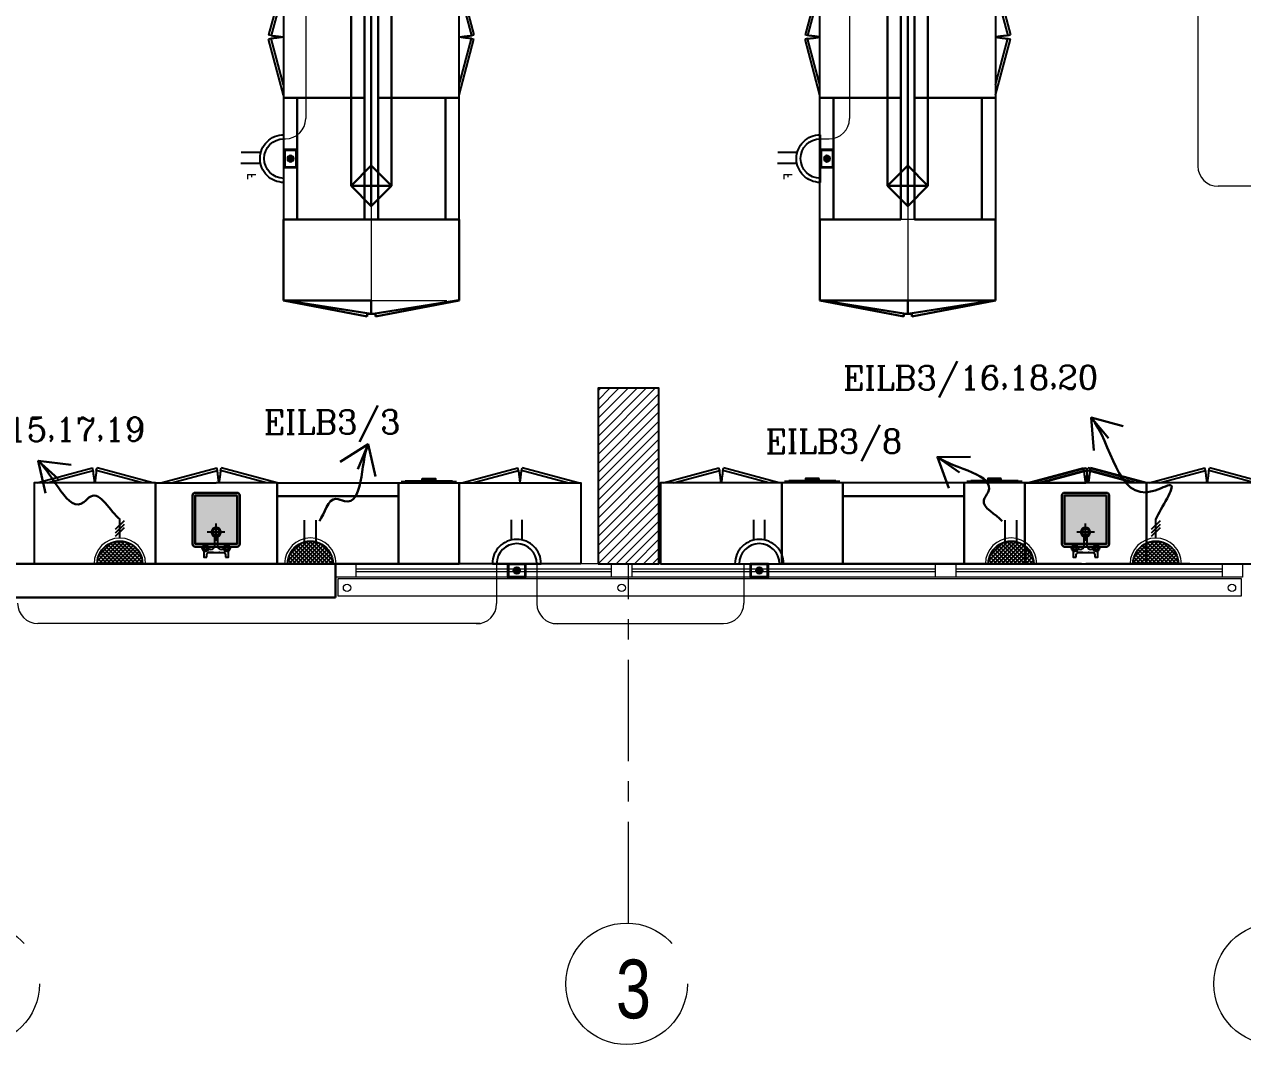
# Model space of a CAD drawing. Extents: x 1315 to 1416, y 473 to 837.
# Drawn here: x 1369.21 to 1378.24, y 512.35 to 519.91 of the extents above; entities that cross this region are included whole.
import ezdxf

# ---------------------------------------------------------------- set-up
doc = ezdxf.new("R2010")
doc.units = 0
doc.header["$MEASUREMENT"] = 0
for name, pattern in [('ACAD_ISO02W100', [15, 12, -3]), ('CENTERX2', [4, 2.5, -0.5, 0.5, -0.5]), ('DASHED', [19.05, 12.7, -6.35])]:
    doc.linetypes.add(name, pattern=pattern)
doc.layers.get('0').update_dxf_attribs({"color": 252, "linetype": 'CONTINUOUS', "lineweight": 30})
for name, color, linetype in [('-FUR', 252, 'CONTINUOUS'), ('E-SOCKETS', 6, 'CONTINUOUS'), ('POWER', 1, 'CONTINUOUS'), ('SAN', 252, 'CONTINUOUS'), ('WIRING', 4, 'CONTINUOUS')]:
    doc.layers.add(name, color=color, linetype=linetype)
for name, color, linetype, lineweight in [('axis', 252, 'CENTERX2', 5), ('Column', 252, 'CONTINUOUS', 25), ('elev', 252, 'CONTINUOUS', 9), ('Elevation', 252, 'CONTINUOUS', 18), ('hatch', 252, 'CONTINUOUS', 9), ('txt in circle', 252, 'CONTINUOUS', 13), ('Wall', 252, 'CONTINUOUS', 30), ('WINDOW', 252, 'CONTINUOUS', 5), ('WIRRING', 3, 'CONTINUOUS', 5)]:
    doc.layers.add(name, color=color, linetype=linetype, lineweight=lineweight)
doc.styles.add('ARIAL', font='arial.ttf')
doc.styles.add('E80', font='romanc.shx')
doc.styles.add('SOSA2', font='SOSA.shx', dxfattribs={"width": 0.8})
doc.dimstyles.new('DIM-100-IN', dxfattribs={"dimtxt": 0.22, "dimasz": 0.1, "dimexe": 0.15, "dimexo": 0.15, "dimgap": 0, "dimtad": 0, "dimrnd": 0.05, "dimzin": 1, "dimdsep": 46, "dimtxsty": 'ARIAL', "dimblk": 'DOT', "dimcen": 0.2, "dimclrd": 256, "dimclre": 256, "dimclrt": 23, "dimadec": 0, "dimazin": 0, "dimtfac": 1, "dimtmove": 2, "dimatfit": 2, "dimldrblk": 'OPEN90', "dimfxl": 0.15, "dimfxlon": 1, "dimtolj": 1, "dimtzin": 0, "dimlwe": -1, "dimarcsym": 0})

# ---------------------------------------------------------------- blocks, each defined once
blk = doc.blocks.new('A$C11ED6BD5')
at = {"layer": 'axis', "color": 0, "ltscale": 0.3}
blk.add_line((-8.65, -2.4111), (-8.65, 0.25), dxfattribs=at)
at = {"layer": 'axis', "color": 0}
for centre in [(-13.4634, -2.8609), (-8.6634, -2.8609), (-3.8634, -2.8609)]:
    blk.add_circle(centre, 0.45, dxfattribs=at)
at = {"layer": 'txt in circle', "color": 0, "ltscale": 0.01, "insert": (-8.6127, -2.9019), "char_height": 0.4355, "attachment_point": 5, "style": 'SOSA2'}
blk.add_mtext('3', dxfattribs=at)
blk = doc.blocks.new('5')
at = {"layer": '-FUR', "linetype": 'ACAD_ISO02W100'}
for p, q in [((41999.7885, -66320.4478), (42000.6885, -66320.4478)), ((41999.8085, -66321.0478), (42000.2221, -66321.1587)), ((41999.8858, -66321.0478), (42000.2273, -66321.1393)), ((42000.5913, -66321.0478), (42000.2498, -66321.1393)), ((42000.6685, -66321.0478), (42000.255, -66321.1587)), ((42000.2273, -66321.1393), (42000.2221, -66321.1587)), ((42000.2498, -66321.1393), (42000.255, -66321.1587))]:
    blk.add_line(p, q, dxfattribs=at)
at = {"layer": '-FUR'}
blk.add_lwpolyline([(41999.7885, -66320.4478), (42000.6885, -66320.4478), (42000.6885, -66321.0478), (41999.7885, -66321.0478)], close=True, dxfattribs=at)
at = {"layer": '-FUR', "linetype": 'ACAD_ISO02W100'}
for centre, start, end in [((42001.7538, -66321.2808), 171.26112, 174.70691), ((41998.7233, -66321.2808), 5.29309, 8.73888)]:
    blk.add_arc(centre, 1.5331, start, end, dxfattribs=at)
blk = doc.blocks.new('ba7es')
at = {"layer": '-FUR', "linetype": 'ACAD_ISO02W100'}
blk.add_line((1323.8895, 576.6578), (1322.9895, 576.6578), dxfattribs=at)
for p, q in [((1323.8895, 577.2578), (1322.9895, 577.2578)), ((1322.9895, 577.2578), (1322.9895, 576.6578)), ((1323.8895, 576.6578), (1323.8895, 577.2578)), ((1322.9895, 576.6578), (1322.9895, 576.7578)), ((1322.9895, 576.7578), (1323.8895, 576.7578))]:
    blk.add_line(p, q)
blk = doc.blocks.new('3')
at = {"layer": '-FUR', "linetype": 'ACAD_ISO02W100'}
blk.add_line((41990.0194, -66320.4802), (41990.4694, -66320.4802), dxfattribs=at)
at = {"layer": '-FUR'}
for p, q in [((41990.0394, -66321.0902), (41990.4494, -66321.0902)), ((41990.0694, -66321.0952), (41990.4194, -66321.0952))]:
    blk.add_line(p, q, dxfattribs=at)
blk.add_lwpolyline([(41990.0194, -66321.0802), (41990.4694, -66321.0802), (41990.4694, -66320.4802), (41990.0194, -66320.4802)], close=True, dxfattribs=at)
at = {"layer": '-FUR', "color": 1}
blk.add_lwpolyline([(41990.1944, -66321.1102), (41990.2944, -66321.1102), (41990.2944, -66321.1002), (41990.1944, -66321.1002)], close=True, dxfattribs=at)
blk = doc.blocks.new('YY5Y5')
at = {"layer": 'SAN', "color": 1}
for p, q in [((434.16, 537.56), (433.7, 538.02)), ((433.83, 542.04), (433.83, 538.56)), ((435.73, 542.41), (434.2, 542.41)), ((435.58, 537.56), (436.04, 538.02)), ((435.73, 540.55), (435.73, 542.41)), ((436.72, 537.65), (438.25, 537.65)), ((446.18, 539.55), (436.73, 539.55)), ((443.04, 539.55), (446.16, 539.55)), ((444.65, 537.65), (446.18, 537.65)), ((447.32, 537.56), (446.86, 538.02)), ((447.16, 542.41), (447.16, 540.55)), ((448.69, 542.41), (447.16, 542.41)), ((448.74, 537.56), (449.2, 538.02)), ((449.07, 538.56), (449.07, 542.04)), ((434.16, 536.15), (433.7, 535.69)), ((435.58, 536.15), (436.04, 535.69)), ((440.5, 535.4), (440.5, 528.74)), ((442.4, 528.74), (442.4, 535.4)), ((447.32, 536.15), (446.86, 535.69)), ((448.74, 536.15), (449.2, 535.69)), ((440.87, 528.36), (442.03, 528.36))]:
    blk.add_line(p, q, dxfattribs=at)
at = {"layer": 'SAN', "color": 1, "linetype": 'Continuous'}
blk.add_line((439.23, 539.55), (439.86, 539.55), dxfattribs=at)
at = {"layer": 'SAN', "color": 2, "linetype": 'DASHED'}
for points in [[(441.45, 532.42), (441.45, 521.63)], [(436.06, 527.03), (446.84, 527.03)]]:
    blk.add_lwpolyline(points, dxfattribs=at)
at = {"layer": 'SAN', "color": 1}
for centre, radius in [((434.87, 536.85), 2), ((434.87, 536.85), 1), ((434.87, 536.85), 0.8), ((448.03, 536.85), 2), ((448.03, 536.85), 1), ((448.03, 536.85), 0.8)]:
    blk.add_circle(centre, radius, dxfattribs=at)
for centre, radius, start, end in [((434.2, 542.04), 0.375, 90, 180), ((436.73, 540.55), 1, 180, 270), ((438.25, 535.4), 2.25, 0, 90), ((444.65, 535.4), 2.25, 90, 180), ((446.16, 540.55), 1, 270, 0), ((448.69, 542.04), 0.375, 0, 90), ((441.45, 527.03), 2.86, 109.43194, 70.56806), ((441.45, 527.03), 2.08, 117.27647, 62.72353), ((440.87, 528.74), 0.375, 180, 270), ((442.03, 528.74), 0.375, 270, 360)]:
    blk.add_arc(centre, radius, start, end, dxfattribs=at)
blk = doc.blocks.new('fd')
at = {"layer": '-FUR'}
h = blk.add_hatch(color=254, dxfattribs=at)
h.paths.add_polyline_path([(1322.6636, 576.6994), (1322.3536, 576.6994), (1322.3536, 577.0594), (1322.6636, 577.0594)], flags=16)
edge = h.paths.add_edge_path()
edge.add_line((1322.6636, 576.6794), (1322.3536, 576.6794))
edge.add_arc((1322.3536, 576.6994), 0.02, 180, 270, ccw=False)
edge.add_line((1322.3336, 576.6994), (1322.3336, 577.0594))
edge.add_arc((1322.3536, 577.0594), 0.02, 90, 180, ccw=False)
edge.add_line((1322.3536, 577.0794), (1322.6636, 577.0794))
edge.add_arc((1322.6636, 577.0594), 0.02, 0, 90, ccw=False)
edge.add_line((1322.6836, 577.0594), (1322.6836, 576.6994))
edge.add_arc((1322.6636, 576.6994), 0.02, -90, 0, ccw=False)
blk.add_hatch(color=253, dxfattribs=at).paths.add_polyline_path([(1322.6636, 577.0594), (1322.6636, 576.6994), (1322.3536, 576.6994), (1322.3536, 577.0594)])
h = blk.add_hatch(color=251, dxfattribs=at)
h.paths.add_polyline_path([(1322.6337, 577.0294), (1322.6636, 577.0594), (1322.6636, 576.6994), (1322.6336, 576.7294)])
h.paths.add_polyline_path([(1322.6336, 576.7294), (1322.6636, 576.6994), (1322.3536, 576.6994), (1322.3836, 576.7294)])
h = blk.add_hatch(color=252, dxfattribs=at)
h.paths.add_polyline_path([(1322.3836, 577.0294), (1322.3536, 577.0594), (1322.6636, 577.0594), (1322.6337, 577.0294)])
h.paths.add_polyline_path([(1322.3836, 576.7294), (1322.3536, 576.6994), (1322.3536, 577.0594), (1322.3836, 577.0294)])
for p, q in [((1322.4784, 577.2056), (1322.0597, 577.2056)), ((1322.4784, 577.2056), (1322.9597, 577.2056)), ((1322.0597, 576.6056), (1322.5097, 576.6056)), ((1322.9597, 576.6056), (1322.5097, 576.6056))]:
    blk.add_line(p, q, dxfattribs=at)
at = {"layer": '-FUR', "linetype": 'ACAD_ISO02W100'}
for p, q in [((1322.0597, 577.2056), (1322.5097, 577.2056)), ((1322.9597, 577.2056), (1322.5097, 577.2056)), ((1322.0997, 576.6056), (1322.5133, 576.4948)), ((1322.177, 576.6056), (1322.5185, 576.5141)), ((1322.8824, 576.6056), (1322.541, 576.5141)), ((1322.9597, 576.6056), (1322.5462, 576.4948)), ((1322.5185, 576.5141), (1322.5133, 576.4948)), ((1322.541, 576.5141), (1322.5462, 576.4948))]:
    blk.add_line(p, q, dxfattribs=at)
for centre, start, end in [((1324.045, 576.3727), 171.26112, 174.70691), ((1321.0144, 576.3727), 5.29309, 8.73888)]:
    blk.add_arc(centre, 1.5331, start, end, dxfattribs=at)
for p, q in [((1322.0597, 577.2056), (1322.0597, 576.6056)), ((1322.9597, 577.2056), (1322.9597, 576.6056))]:
    blk.add_line(p, q)
blk.add_lwpolyline([(1322.6636, 576.6794), (1322.3536, 576.6794, -0.414214), (1322.3336, 576.6994), (1322.3336, 577.0594, -0.414214), (1322.3536, 577.0794), (1322.6636, 577.0794, -0.414214), (1322.6836, 577.0594), (1322.6836, 576.6994, -0.414214)], format="xyb", close=True)
blk.add_lwpolyline([(1322.6636, 576.6794), (1322.3536, 576.6794, -0.414214), (1322.3336, 576.6994), (1322.3336, 577.0594, -0.414214), (1322.3536, 577.0794), (1322.6636, 577.0794, -0.414214), (1322.6836, 577.0594), (1322.6836, 576.6994, -0.414214)], format="xyb", close=True)
blk.add_lwpolyline([(1322.6636, 576.6994), (1322.3536, 576.6994), (1322.3536, 577.0594), (1322.6636, 577.0594)], close=True)
at = {"extrusion": (0, 0, -1), "xscale": 0.0121000000000322, "yscale": 0.0121000000000322, "zscale": -0.0121}
blk.add_blockref('YY5Y5', (-1327.8502, 570.5947), dxfattribs=at)
blk = doc.blocks.new('juy')
blk.add_line((1322.9597, 577.2056), (1322.9597, 576.6056))
blk.add_blockref('fd', (0, 0))
blk = doc.blocks.new('LAB 2')
h = blk.add_hatch(color=251)
h.set_gradient(color1=(255, 191, 127), color2=(255, 181, 107), one_color=1, tint=0.71)
h.paths.add_polyline_path([(993.6017, 445.0029), (993.2917, 445.0029), (993.2917, 444.6429), (993.6017, 444.6429)], flags=0)
edge = h.paths.add_edge_path(flags=17)
edge.add_line((993.6017, 445.0229), (993.2917, 445.0229))
edge.add_arc((993.2917, 445.0029), 0.02, 90, 180)
edge.add_line((993.2717, 445.0029), (993.2717, 444.6429))
edge.add_arc((993.2917, 444.6429), 0.02, 180, 270)
edge.add_line((993.2917, 444.6229), (993.6017, 444.6229))
edge.add_arc((993.6017, 444.6429), 0.02, 270, 360)
edge.add_line((993.6217, 444.6429), (993.6217, 445.0029))
edge.add_arc((993.6017, 445.0029), 0.02, 360, 450)
edge = h.paths.add_edge_path(flags=0)
edge.add_line((993.4352, 444.7099), (993.4352, 444.6293))
edge = h.paths.add_edge_path(flags=0)
edge.add_line((993.4582, 444.6293), (993.4582, 444.7099))
edge = h.paths.add_edge_path(flags=0)
edge.add_line((993.4467, 444.6653), (993.4467, 444.7959))
edge = h.paths.add_edge_path(flags=0)
edge.add_line((993.5119, 444.7306), (993.3814, 444.7306))
edge = h.paths.add_edge_path(flags=0)
edge.add_arc((993.4467, 444.7306), 0.0346, -70.56806, 250.56806, ccw=False)
edge = h.paths.add_edge_path(flags=0)
edge.add_arc((993.4467, 444.7306), 0.0251, -62.72353, 242.72353, ccw=False)
edge = h.paths.add_edge_path(flags=0)
edge.add_arc((993.4397, 444.7099), 0.00454, 90, 180, ccw=False)
edge = h.paths.add_edge_path(flags=0)
edge.add_arc((993.4537, 444.7099), 0.00454, 0, 90, ccw=False)
edge = h.paths.add_edge_path(flags=0)
edge.add_line((993.4537, 444.7145), (993.4397, 444.7145))
edge = h.paths.add_edge_path(flags=16)
edge.add_arc((993.367, 444.6117), 0.0121, 0, 360, ccw=False)
edge = h.paths.add_edge_path(flags=16)
edge.add_line((993.5177, 444.6203), (993.5122, 444.6258))
edge = h.paths.add_edge_path(flags=16)
edge.add_line((993.5349, 444.6203), (993.5404, 444.6258))
edge = h.paths.add_edge_path(flags=16)
edge.add_line((993.3585, 444.6203), (993.3529, 444.6258))
edge = h.paths.add_edge_path(flags=16)
edge.add_line((993.3756, 444.6203), (993.3812, 444.6258))
h = blk.add_hatch(color=251)
h.set_gradient(color1=(255, 191, 127), color2=(255, 181, 107), one_color=1, tint=0.71)
edge = h.paths.add_edge_path(flags=17)
edge.add_line((993.6017, 445.0229), (993.2917, 445.0229))
edge.add_arc((993.2917, 445.0029), 0.02, 90, 180)
edge.add_line((993.2717, 445.0029), (993.2717, 444.6429))
edge.add_arc((993.2917, 444.6429), 0.02, 180, 270)
edge.add_line((993.2917, 444.6229), (993.6017, 444.6229))
edge.add_arc((993.6017, 444.6429), 0.02, 270, 360)
edge.add_line((993.6217, 444.6429), (993.6217, 445.0029))
edge.add_arc((993.6017, 445.0029), 0.02, 360, 450)
h.paths.add_polyline_path([(993.6017, 445.0029), (993.2917, 445.0029), (993.2917, 444.6429), (993.6017, 444.6429)], flags=0)
edge = h.paths.add_edge_path(flags=0)
edge.add_line((993.4352, 444.7099), (993.4352, 444.6293))
edge = h.paths.add_edge_path(flags=0)
edge.add_line((993.4582, 444.6293), (993.4582, 444.7099))
edge = h.paths.add_edge_path(flags=0)
edge.add_line((993.4467, 444.6653), (993.4467, 444.7959))
edge = h.paths.add_edge_path(flags=0)
edge.add_line((993.5119, 444.7306), (993.3814, 444.7306))
edge = h.paths.add_edge_path(flags=0)
edge.add_arc((993.4467, 444.7306), 0.0346, -70.56806, 250.56806, ccw=False)
edge = h.paths.add_edge_path(flags=0)
edge.add_arc((993.4467, 444.7306), 0.0251, -62.72353, 242.72353, ccw=False)
edge = h.paths.add_edge_path(flags=0)
edge.add_arc((993.4397, 444.7099), 0.00454, 90, 180, ccw=False)
edge = h.paths.add_edge_path(flags=0)
edge.add_arc((993.4537, 444.7099), 0.00454, 0, 90, ccw=False)
edge = h.paths.add_edge_path(flags=0)
edge.add_line((993.4537, 444.7145), (993.4397, 444.7145))
edge = h.paths.add_edge_path(flags=16)
edge.add_arc((993.367, 444.6117), 0.0121, 0, 360, ccw=False)
edge = h.paths.add_edge_path(flags=16)
edge.add_line((993.5177, 444.6203), (993.5122, 444.6258))
edge = h.paths.add_edge_path(flags=16)
edge.add_line((993.5349, 444.6203), (993.5404, 444.6258))
edge = h.paths.add_edge_path(flags=16)
edge.add_line((993.3585, 444.6203), (993.3529, 444.6258))
edge = h.paths.add_edge_path(flags=16)
edge.add_line((993.3756, 444.6203), (993.3812, 444.6258))
h = blk.add_hatch(color=251)
h.set_gradient(color1=(255, 191, 127), color2=(255, 181, 107), one_color=1, tint=0.71)
edge = h.paths.add_edge_path(flags=16)
edge.add_line((993.6017, 445.0229), (993.2917, 445.0229))
edge.add_arc((993.2917, 445.0029), 0.02, 90, 180)
edge.add_line((993.2717, 445.0029), (993.2717, 444.6429))
edge.add_arc((993.2917, 444.6429), 0.02, 180, 270)
edge.add_line((993.2917, 444.6229), (993.6017, 444.6229))
edge.add_arc((993.6017, 444.6429), 0.02, 270, 360)
edge.add_line((993.6217, 444.6429), (993.6217, 445.0029))
edge.add_arc((993.6017, 445.0029), 0.02, 360, 450)
edge = h.paths.add_edge_path()
edge.add_arc((993.367, 444.6117), 0.0242, 0, 360, ccw=False)
edge = h.paths.add_edge_path(flags=16)
edge.add_arc((993.367, 444.6117), 0.0121, 0, 360, ccw=False)
edge = h.paths.add_edge_path(flags=16)
edge.add_arc((993.367, 444.6117), 0.00968, 0, 360, ccw=False)
edge = h.paths.add_edge_path(flags=16)
edge.add_line((993.3585, 444.6203), (993.3529, 444.6258))
edge = h.paths.add_edge_path(flags=16)
edge.add_line((993.3585, 444.6032), (993.3529, 444.5976))
edge = h.paths.add_edge_path(flags=16)
edge.add_line((993.3756, 444.6203), (993.3812, 444.6258))
edge = h.paths.add_edge_path(flags=16)
edge.add_line((993.3756, 444.6032), (993.3812, 444.5976))
h = blk.add_hatch(color=251)
h.set_gradient(color1=(255, 191, 127), color2=(255, 181, 107), one_color=1, tint=0.71)
edge = h.paths.add_edge_path(flags=16)
edge.add_line((993.6017, 445.0229), (993.2917, 445.0229))
edge.add_arc((993.2917, 445.0029), 0.02, 90, 180)
edge.add_line((993.2717, 445.0029), (993.2717, 444.6429))
edge.add_arc((993.2917, 444.6429), 0.02, 180, 270)
edge.add_line((993.2917, 444.6229), (993.6017, 444.6229))
edge.add_arc((993.6017, 444.6429), 0.02, 270, 360)
edge.add_line((993.6217, 444.6429), (993.6217, 445.0029))
edge.add_arc((993.6017, 445.0029), 0.02, 360, 450)
edge = h.paths.add_edge_path()
edge.add_arc((993.5263, 444.6117), 0.0242, 0, 360, ccw=False)
edge = h.paths.add_edge_path(flags=16)
edge.add_arc((993.5263, 444.6117), 0.0121, 0, 360, ccw=False)
edge = h.paths.add_edge_path(flags=16)
edge.add_arc((993.5263, 444.6117), 0.00968, 0, 360, ccw=False)
edge = h.paths.add_edge_path(flags=16)
edge.add_line((993.5177, 444.6203), (993.5122, 444.6258))
edge = h.paths.add_edge_path(flags=16)
edge.add_line((993.5177, 444.6032), (993.5122, 444.5976))
edge = h.paths.add_edge_path(flags=16)
edge.add_line((993.5349, 444.6203), (993.5404, 444.6258))
edge = h.paths.add_edge_path(flags=16)
edge.add_line((993.5349, 444.6032), (993.5404, 444.5976))
h = blk.add_hatch(color=251)
h.set_gradient(color1=(255, 191, 127), color2=(255, 181, 107), one_color=1, tint=0.71)
edge = h.paths.add_edge_path(flags=16)
edge.add_line((993.6017, 445.0229), (993.2917, 445.0229))
edge.add_arc((993.2917, 445.0029), 0.02, 90, 180)
edge.add_line((993.2717, 445.0029), (993.2717, 444.6429))
edge.add_arc((993.2917, 444.6429), 0.02, 180, 270)
edge.add_line((993.2917, 444.6229), (993.6017, 444.6229))
edge.add_arc((993.6017, 444.6429), 0.02, 270, 360)
edge.add_line((993.6217, 444.6429), (993.6217, 445.0029))
edge.add_arc((993.6017, 445.0029), 0.02, 360, 450)
edge = h.paths.add_edge_path(flags=0)
edge.add_line((993.4352, 444.7099), (993.4352, 444.6293))
edge = h.paths.add_edge_path()
edge.add_arc((993.4079, 444.6293), 0.0272, 270, 360, ccw=False)
h = blk.add_hatch(color=251)
h.set_gradient(color1=(255, 191, 127), color2=(255, 181, 107), one_color=1, tint=0.71)
edge = h.paths.add_edge_path(flags=16)
edge.add_line((993.6017, 445.0229), (993.2917, 445.0229))
edge.add_arc((993.2917, 445.0029), 0.02, 90, 180)
edge.add_line((993.2717, 445.0029), (993.2717, 444.6429))
edge.add_arc((993.2917, 444.6429), 0.02, 180, 270)
edge.add_line((993.2917, 444.6229), (993.6017, 444.6229))
edge.add_arc((993.6017, 444.6429), 0.02, 270, 360)
edge.add_line((993.6217, 444.6429), (993.6217, 445.0029))
edge.add_arc((993.6017, 445.0029), 0.02, 360, 450)
edge = h.paths.add_edge_path(flags=0)
edge.add_line((993.4582, 444.6293), (993.4582, 444.7099))
edge = h.paths.add_edge_path()
edge.add_arc((993.4854, 444.6293), 0.0272, 180, 270, ccw=False)
h = blk.add_hatch(color=251)
h.set_gradient(color1=(255, 191, 127), color2=(255, 181, 107), one_color=1, tint=0.71)
edge = h.paths.add_edge_path(flags=16)
edge.add_line((993.6017, 445.0229), (993.2917, 445.0229))
edge.add_arc((993.2917, 445.0029), 0.02, 90, 180)
edge.add_line((993.2717, 445.0029), (993.2717, 444.6429))
edge.add_arc((993.2917, 444.6429), 0.02, 180, 270)
edge.add_line((993.2917, 444.6229), (993.6017, 444.6229))
edge.add_arc((993.6017, 444.6429), 0.02, 270, 360)
edge.add_line((993.6217, 444.6429), (993.6217, 445.0029))
edge.add_arc((993.6017, 445.0029), 0.02, 360, 450)
h.paths.add_polyline_path([(993.6017, 445.0029), (993.2917, 445.0029), (993.2917, 444.6429), (993.6017, 444.6429)], flags=0)
edge = h.paths.add_edge_path(flags=17)
edge.add_line((993.6017, 445.0229), (993.2917, 445.0229))
edge.add_arc((993.2917, 445.0029), 0.02, 90, 180)
edge.add_line((993.2717, 445.0029), (993.2717, 444.6429))
edge.add_arc((993.2917, 444.6429), 0.02, 180, 270)
edge.add_line((993.2917, 444.6229), (993.6017, 444.6229))
edge.add_arc((993.6017, 444.6429), 0.02, 270, 360)
edge.add_line((993.6217, 444.6429), (993.6217, 445.0029))
edge.add_arc((993.6017, 445.0029), 0.02, 360, 450)
edge = h.paths.add_edge_path(flags=0)
edge.add_line((993.4352, 444.7099), (993.4352, 444.6293))
edge = h.paths.add_edge_path(flags=0)
edge.add_line((993.4582, 444.6293), (993.4582, 444.7099))
edge = h.paths.add_edge_path(flags=0)
edge.add_line((993.4467, 444.6653), (993.4467, 444.7959))
edge = h.paths.add_edge_path(flags=0)
edge.add_line((993.5119, 444.7306), (993.3814, 444.7306))
edge = h.paths.add_edge_path(flags=0)
edge.add_arc((993.4467, 444.7306), 0.0346, -70.56806, 250.56806, ccw=False)
edge = h.paths.add_edge_path(flags=0)
edge.add_arc((993.4467, 444.7306), 0.0251, -62.72353, 242.72353, ccw=False)
edge = h.paths.add_edge_path(flags=0)
edge.add_arc((993.4397, 444.7099), 0.00454, 90, 180, ccw=False)
edge = h.paths.add_edge_path(flags=0)
edge.add_arc((993.4537, 444.7099), 0.00454, 0, 90, ccw=False)
edge = h.paths.add_edge_path(flags=0)
edge.add_line((993.4537, 444.7145), (993.4397, 444.7145))
edge = h.paths.add_edge_path(flags=16)
edge.add_arc((993.5263, 444.6117), 0.0121, 0, 360, ccw=False)
edge = h.paths.add_edge_path(flags=16)
edge.add_arc((993.367, 444.6117), 0.0121, 0, 360, ccw=False)
edge = h.paths.add_edge_path(flags=16)
edge.add_line((993.5177, 444.6203), (993.5122, 444.6258))
edge = h.paths.add_edge_path(flags=16)
edge.add_line((993.5349, 444.6203), (993.5404, 444.6258))
edge = h.paths.add_edge_path(flags=16)
edge.add_line((993.3585, 444.6203), (993.3529, 444.6258))
edge = h.paths.add_edge_path(flags=16)
edge.add_line((993.3756, 444.6203), (993.3812, 444.6258))
h = blk.add_hatch(color=251)
h.set_gradient(color1=(255, 191, 127), color2=(255, 181, 107), one_color=1, tint=0.71)
h.paths.add_polyline_path([(1000.0421, 445.0029), (999.7321, 445.0029), (999.7321, 444.6429), (1000.0421, 444.6429)], flags=0)
edge = h.paths.add_edge_path(flags=17)
edge.add_line((1000.0421, 445.0229), (999.7321, 445.0229))
edge.add_arc((999.7321, 445.0029), 0.02, 90, 180)
edge.add_line((999.7121, 445.0029), (999.7121, 444.6429))
edge.add_arc((999.7321, 444.6429), 0.02, 180, 270)
edge.add_line((999.7321, 444.6229), (1000.0421, 444.6229))
edge.add_arc((1000.0421, 444.6429), 0.02, 270, 360)
edge.add_line((1000.0621, 444.6429), (1000.0621, 445.0029))
edge.add_arc((1000.0421, 445.0029), 0.02, 360, 450)
edge = h.paths.add_edge_path(flags=0)
edge.add_line((999.8756, 444.7099), (999.8756, 444.6293))
edge = h.paths.add_edge_path(flags=0)
edge.add_line((999.8987, 444.6293), (999.8987, 444.7099))
edge = h.paths.add_edge_path(flags=0)
edge.add_line((999.8871, 444.6653), (999.8871, 444.7959))
edge = h.paths.add_edge_path(flags=0)
edge.add_line((999.9524, 444.7306), (999.8219, 444.7306))
edge = h.paths.add_edge_path(flags=0)
edge.add_arc((999.8871, 444.7306), 0.0346, -70.56806, 250.56806, ccw=False)
edge = h.paths.add_edge_path(flags=0)
edge.add_arc((999.8871, 444.7306), 0.0251, -62.72353, 242.72353, ccw=False)
edge = h.paths.add_edge_path(flags=0)
edge.add_arc((999.8802, 444.7099), 0.00454, 90, 180, ccw=False)
edge = h.paths.add_edge_path(flags=0)
edge.add_arc((999.8941, 444.7099), 0.00454, 0, 90, ccw=False)
edge = h.paths.add_edge_path(flags=0)
edge.add_line((999.8941, 444.7145), (999.8802, 444.7145))
edge = h.paths.add_edge_path(flags=16)
edge.add_arc((999.8075, 444.6117), 0.0121, 0, 360, ccw=False)
edge = h.paths.add_edge_path(flags=16)
edge.add_line((999.9582, 444.6203), (999.9527, 444.6258))
edge = h.paths.add_edge_path(flags=16)
edge.add_line((999.9753, 444.6203), (999.9809, 444.6258))
edge = h.paths.add_edge_path(flags=16)
edge.add_line((999.799, 444.6203), (999.7934, 444.6258))
edge = h.paths.add_edge_path(flags=16)
edge.add_line((999.8161, 444.6203), (999.8216, 444.6258))
h = blk.add_hatch(color=251)
h.set_gradient(color1=(255, 191, 127), color2=(255, 181, 107), one_color=1, tint=0.71)
edge = h.paths.add_edge_path(flags=17)
edge.add_line((1000.0421, 445.0229), (999.7321, 445.0229))
edge.add_arc((999.7321, 445.0029), 0.02, 90, 180)
edge.add_line((999.7121, 445.0029), (999.7121, 444.6429))
edge.add_arc((999.7321, 444.6429), 0.02, 180, 270)
edge.add_line((999.7321, 444.6229), (1000.0421, 444.6229))
edge.add_arc((1000.0421, 444.6429), 0.02, 270, 360)
edge.add_line((1000.0621, 444.6429), (1000.0621, 445.0029))
edge.add_arc((1000.0421, 445.0029), 0.02, 360, 450)
h.paths.add_polyline_path([(1000.0421, 445.0029), (999.7321, 445.0029), (999.7321, 444.6429), (1000.0421, 444.6429)], flags=0)
edge = h.paths.add_edge_path(flags=0)
edge.add_line((999.8756, 444.7099), (999.8756, 444.6293))
edge = h.paths.add_edge_path(flags=0)
edge.add_line((999.8987, 444.6293), (999.8987, 444.7099))
edge = h.paths.add_edge_path(flags=0)
edge.add_line((999.8871, 444.6653), (999.8871, 444.7959))
edge = h.paths.add_edge_path(flags=0)
edge.add_line((999.9524, 444.7306), (999.8219, 444.7306))
edge = h.paths.add_edge_path(flags=0)
edge.add_arc((999.8871, 444.7306), 0.0346, -70.56806, 250.56806, ccw=False)
edge = h.paths.add_edge_path(flags=0)
edge.add_arc((999.8871, 444.7306), 0.0251, -62.72353, 242.72353, ccw=False)
edge = h.paths.add_edge_path(flags=0)
edge.add_arc((999.8802, 444.7099), 0.00454, 90, 180, ccw=False)
edge = h.paths.add_edge_path(flags=0)
edge.add_arc((999.8941, 444.7099), 0.00454, 0, 90, ccw=False)
edge = h.paths.add_edge_path(flags=0)
edge.add_line((999.8941, 444.7145), (999.8802, 444.7145))
edge = h.paths.add_edge_path(flags=16)
edge.add_arc((999.8075, 444.6117), 0.0121, 0, 360, ccw=False)
edge = h.paths.add_edge_path(flags=16)
edge.add_line((999.9582, 444.6203), (999.9527, 444.6258))
edge = h.paths.add_edge_path(flags=16)
edge.add_line((999.9753, 444.6203), (999.9809, 444.6258))
edge = h.paths.add_edge_path(flags=16)
edge.add_line((999.799, 444.6203), (999.7934, 444.6258))
edge = h.paths.add_edge_path(flags=16)
edge.add_line((999.8161, 444.6203), (999.8216, 444.6258))
h = blk.add_hatch(color=251)
h.set_gradient(color1=(255, 191, 127), color2=(255, 181, 107), one_color=1, tint=0.71)
edge = h.paths.add_edge_path(flags=16)
edge.add_line((1000.0421, 445.0229), (999.7321, 445.0229))
edge.add_arc((999.7321, 445.0029), 0.02, 90, 180)
edge.add_line((999.7121, 445.0029), (999.7121, 444.6429))
edge.add_arc((999.7321, 444.6429), 0.02, 180, 270)
edge.add_line((999.7321, 444.6229), (1000.0421, 444.6229))
edge.add_arc((1000.0421, 444.6429), 0.02, 270, 360)
edge.add_line((1000.0621, 444.6429), (1000.0621, 445.0029))
edge.add_arc((1000.0421, 445.0029), 0.02, 360, 450)
edge = h.paths.add_edge_path()
edge.add_arc((999.8075, 444.6117), 0.0242, 0, 360, ccw=False)
edge = h.paths.add_edge_path(flags=16)
edge.add_arc((999.8075, 444.6117), 0.0121, 0, 360, ccw=False)
edge = h.paths.add_edge_path(flags=16)
edge.add_arc((999.8075, 444.6117), 0.00968, 0, 360, ccw=False)
edge = h.paths.add_edge_path(flags=16)
edge.add_line((999.799, 444.6203), (999.7934, 444.6258))
edge = h.paths.add_edge_path(flags=16)
edge.add_line((999.799, 444.6032), (999.7934, 444.5976))
edge = h.paths.add_edge_path(flags=16)
edge.add_line((999.8161, 444.6203), (999.8216, 444.6258))
edge = h.paths.add_edge_path(flags=16)
edge.add_line((999.8161, 444.6032), (999.8216, 444.5976))
h = blk.add_hatch(color=251)
h.set_gradient(color1=(255, 191, 127), color2=(255, 181, 107), one_color=1, tint=0.71)
edge = h.paths.add_edge_path(flags=16)
edge.add_line((1000.0421, 445.0229), (999.7321, 445.0229))
edge.add_arc((999.7321, 445.0029), 0.02, 90, 180)
edge.add_line((999.7121, 445.0029), (999.7121, 444.6429))
edge.add_arc((999.7321, 444.6429), 0.02, 180, 270)
edge.add_line((999.7321, 444.6229), (1000.0421, 444.6229))
edge.add_arc((1000.0421, 444.6429), 0.02, 270, 360)
edge.add_line((1000.0621, 444.6429), (1000.0621, 445.0029))
edge.add_arc((1000.0421, 445.0029), 0.02, 360, 450)
edge = h.paths.add_edge_path()
edge.add_arc((999.9668, 444.6117), 0.0242, 0, 360, ccw=False)
edge = h.paths.add_edge_path(flags=16)
edge.add_arc((999.9668, 444.6117), 0.0121, 0, 360, ccw=False)
edge = h.paths.add_edge_path(flags=16)
edge.add_arc((999.9668, 444.6117), 0.00968, 0, 360, ccw=False)
edge = h.paths.add_edge_path(flags=16)
edge.add_line((999.9582, 444.6203), (999.9527, 444.6258))
edge = h.paths.add_edge_path(flags=16)
edge.add_line((999.9582, 444.6032), (999.9527, 444.5976))
edge = h.paths.add_edge_path(flags=16)
edge.add_line((999.9753, 444.6203), (999.9809, 444.6258))
edge = h.paths.add_edge_path(flags=16)
edge.add_line((999.9753, 444.6032), (999.9809, 444.5976))
h = blk.add_hatch(color=251)
h.set_gradient(color1=(255, 191, 127), color2=(255, 181, 107), one_color=1, tint=0.71)
edge = h.paths.add_edge_path(flags=16)
edge.add_line((1000.0421, 445.0229), (999.7321, 445.0229))
edge.add_arc((999.7321, 445.0029), 0.02, 90, 180)
edge.add_line((999.7121, 445.0029), (999.7121, 444.6429))
edge.add_arc((999.7321, 444.6429), 0.02, 180, 270)
edge.add_line((999.7321, 444.6229), (1000.0421, 444.6229))
edge.add_arc((1000.0421, 444.6429), 0.02, 270, 360)
edge.add_line((1000.0621, 444.6429), (1000.0621, 445.0029))
edge.add_arc((1000.0421, 445.0029), 0.02, 360, 450)
edge = h.paths.add_edge_path(flags=0)
edge.add_line((999.8756, 444.7099), (999.8756, 444.6293))
edge = h.paths.add_edge_path()
edge.add_arc((999.8484, 444.6293), 0.0272, 270, 360, ccw=False)
h = blk.add_hatch(color=251)
h.set_gradient(color1=(255, 191, 127), color2=(255, 181, 107), one_color=1, tint=0.71)
edge = h.paths.add_edge_path(flags=16)
edge.add_line((1000.0421, 445.0229), (999.7321, 445.0229))
edge.add_arc((999.7321, 445.0029), 0.02, 90, 180)
edge.add_line((999.7121, 445.0029), (999.7121, 444.6429))
edge.add_arc((999.7321, 444.6429), 0.02, 180, 270)
edge.add_line((999.7321, 444.6229), (1000.0421, 444.6229))
edge.add_arc((1000.0421, 444.6429), 0.02, 270, 360)
edge.add_line((1000.0621, 444.6429), (1000.0621, 445.0029))
edge.add_arc((1000.0421, 445.0029), 0.02, 360, 450)
edge = h.paths.add_edge_path(flags=0)
edge.add_line((999.8987, 444.6293), (999.8987, 444.7099))
edge = h.paths.add_edge_path()
edge.add_arc((999.9259, 444.6293), 0.0272, 180, 270, ccw=False)
h = blk.add_hatch(color=251)
h.set_gradient(color1=(255, 191, 127), color2=(255, 181, 107), one_color=1, tint=0.71)
edge = h.paths.add_edge_path(flags=16)
edge.add_line((1000.0421, 445.0229), (999.7321, 445.0229))
edge.add_arc((999.7321, 445.0029), 0.02, 90, 180)
edge.add_line((999.7121, 445.0029), (999.7121, 444.6429))
edge.add_arc((999.7321, 444.6429), 0.02, 180, 270)
edge.add_line((999.7321, 444.6229), (1000.0421, 444.6229))
edge.add_arc((1000.0421, 444.6429), 0.02, 270, 360)
edge.add_line((1000.0621, 444.6429), (1000.0621, 445.0029))
edge.add_arc((1000.0421, 445.0029), 0.02, 360, 450)
h.paths.add_polyline_path([(1000.0421, 445.0029), (999.7321, 445.0029), (999.7321, 444.6429), (1000.0421, 444.6429)], flags=0)
edge = h.paths.add_edge_path(flags=17)
edge.add_line((1000.0421, 445.0229), (999.7321, 445.0229))
edge.add_arc((999.7321, 445.0029), 0.02, 90, 180)
edge.add_line((999.7121, 445.0029), (999.7121, 444.6429))
edge.add_arc((999.7321, 444.6429), 0.02, 180, 270)
edge.add_line((999.7321, 444.6229), (1000.0421, 444.6229))
edge.add_arc((1000.0421, 444.6429), 0.02, 270, 360)
edge.add_line((1000.0621, 444.6429), (1000.0621, 445.0029))
edge.add_arc((1000.0421, 445.0029), 0.02, 360, 450)
edge = h.paths.add_edge_path(flags=0)
edge.add_line((999.8756, 444.7099), (999.8756, 444.6293))
edge = h.paths.add_edge_path(flags=0)
edge.add_line((999.8987, 444.6293), (999.8987, 444.7099))
edge = h.paths.add_edge_path(flags=0)
edge.add_line((999.8871, 444.6653), (999.8871, 444.7959))
edge = h.paths.add_edge_path(flags=0)
edge.add_line((999.9524, 444.7306), (999.8219, 444.7306))
edge = h.paths.add_edge_path(flags=0)
edge.add_arc((999.8871, 444.7306), 0.0346, -70.56806, 250.56806, ccw=False)
edge = h.paths.add_edge_path(flags=0)
edge.add_arc((999.8871, 444.7306), 0.0251, -62.72353, 242.72353, ccw=False)
edge = h.paths.add_edge_path(flags=0)
edge.add_arc((999.8802, 444.7099), 0.00454, 90, 180, ccw=False)
edge = h.paths.add_edge_path(flags=0)
edge.add_arc((999.8941, 444.7099), 0.00454, 0, 90, ccw=False)
edge = h.paths.add_edge_path(flags=0)
edge.add_line((999.8941, 444.7145), (999.8802, 444.7145))
edge = h.paths.add_edge_path(flags=16)
edge.add_arc((999.9668, 444.6117), 0.0121, 0, 360, ccw=False)
edge = h.paths.add_edge_path(flags=16)
edge.add_arc((999.8075, 444.6117), 0.0121, 0, 360, ccw=False)
edge = h.paths.add_edge_path(flags=16)
edge.add_line((999.9582, 444.6203), (999.9527, 444.6258))
edge = h.paths.add_edge_path(flags=16)
edge.add_line((999.9753, 444.6203), (999.9809, 444.6258))
edge = h.paths.add_edge_path(flags=16)
edge.add_line((999.799, 444.6203), (999.7934, 444.6258))
edge = h.paths.add_edge_path(flags=16)
edge.add_line((999.8161, 444.6203), (999.8216, 444.6258))
at = {"color": 251}
for p, q in [((994.5461, 451.9968), (994.5461, 447.3948)), ((994.6461, 447.3952), (994.6461, 451.9968)), ((998.5199, 447.3952), (998.5199, 451.9968)), ((998.6199, 451.9968), (998.6199, 447.3948)), ((994.4463, 447.295), (994.4463, 448.845)), ((994.5963, 448.845), (994.5963, 447.145)), ((994.7463, 448.845), (994.7463, 447.295)), ((998.4196, 448.845), (998.4196, 447.295)), ((998.5696, 448.845), (998.5696, 447.145)), ((998.7196, 447.295), (998.7196, 448.845)), ((994.5963, 447.445), (994.5963, 448.295)), ((998.5696, 447.445), (998.5696, 448.295)), ((994.5963, 447.445), (994.4463, 447.295)), ((994.5963, 447.295), (994.5963, 447.445)), ((994.7463, 447.295), (994.5963, 447.445)), ((998.4196, 447.295), (998.5696, 447.445)), ((998.5696, 447.295), (998.5696, 447.445)), ((998.5696, 447.445), (998.7196, 447.295)), ((994.7463, 447.295), (994.4463, 447.295)), ((994.5963, 447.145), (994.4463, 447.295)), ((994.4463, 447.295), (994.7463, 447.295)), ((994.5963, 447.295), (994.5963, 447.145)), ((994.5963, 447.145), (994.7463, 447.295)), ((998.4196, 447.295), (998.7196, 447.295)), ((998.5696, 447.145), (998.4196, 447.295)), ((998.7196, 447.295), (998.4196, 447.295)), ((998.5696, 447.295), (998.5696, 447.145)), ((998.5696, 447.145), (998.7196, 447.295)), ((993.9461, 447.0468), (993.9461, 446.4468)), ((993.9461, 447.0468), (995.2461, 447.0468)), ((995.2461, 446.4468), (995.2461, 447.0468)), ((997.9199, 446.4468), (997.9199, 447.0468)), ((999.2199, 447.0468), (999.2199, 446.4468)), ((993.9461, 446.4468), (994.5961, 446.4468)), ((993.9461, 446.4468), (994.5661, 446.3268)), ((993.9461, 446.4468), (993.9661, 446.4468)), ((993.9661, 446.4468), (994.5961, 446.3468)), ((994.5961, 446.4468), (994.5961, 446.3468)), ((995.2261, 446.4468), (994.6111, 446.3468)), ((995.2461, 446.4468), (994.6261, 446.3268)), ((995.2461, 446.4468), (995.2261, 446.4468)), ((999.2199, 446.4468), (997.9199, 446.4468)), ((997.9199, 446.4468), (998.5399, 446.3268)), ((997.9199, 446.4468), (997.9399, 446.4468)), ((997.9399, 446.4468), (998.5549, 446.3468)), ((999.2199, 446.4468), (998.5699, 446.4468)), ((998.5699, 446.4468), (998.5699, 446.3468)), ((999.1999, 446.4468), (998.5699, 446.3468)), ((999.2199, 446.4468), (998.5999, 446.3268)), ((999.2199, 446.4468), (999.1999, 446.4468)), ((994.5961, 446.3468), (994.5661, 446.3468)), ((994.5661, 446.3468), (994.5661, 446.3268)), ((994.5961, 446.3468), (994.6261, 446.3468)), ((994.6261, 446.3468), (994.6261, 446.3268)), ((998.5699, 446.3468), (998.5399, 446.3468)), ((998.5399, 446.3468), (998.5399, 446.3268)), ((998.5699, 446.3468), (998.5999, 446.3468)), ((998.5999, 446.3468), (998.5999, 446.3268))]:
    blk.add_line(p, q, dxfattribs=at)
at = {"layer": 'elev', "color": 251, "linetype": 'Continuous'}
for p, q in [((994.5961, 451.9968), (994.5961, 446.3787)), ((998.5699, 451.9968), (998.5699, 446.3787)), ((999.1299, 447.0468), (998.0099, 447.0468)), ((994.0361, 446.4468), (995.1561, 446.4468))]:
    blk.add_line(p, q, dxfattribs=at)
at = {"color": 251, "xscale": -1}
for name, p, rotation in [('ba7es', (417.2883, -875.9427), 270), ('ba7es', (1571.9039, 1770.9363), 90), ('juy', (-329.062, 1021.7024), 180), ('juy', (-322.6215, 1021.7024), 180), ('ba7es', (-324.9013, 1021.7546), 180)]:
    blk.add_blockref(name, p, dxfattribs=dict(at, rotation=rotation))
at = {"color": 251}
for p, rotation in [((421.2621, 1770.9363), 270), ((1575.8777, -875.9427), 90), ((2317.7873, 1021.7546), 179.999999999975)]:
    blk.add_blockref('ba7es', p, dxfattribs=dict(at, rotation=rotation))
at = {"layer": 'Wall', "color": 251, "lineweight": 20, "xscale": -1}
for name, p, rotation in [('5', (67314.9939, -41551.8417), 270), ('5', (-65325.8018, 42448.6353), 90), ('5', (-41007.6908, -65875.9511), 180), ('5', (-41003.0503, -65875.9511), 180), ('5', (-41000.3503, -65875.9511), 180), ('5', (-40999.4503, -65875.9511), 180), ('3', (-40995.2217, -65875.9834), 180)]:
    blk.add_blockref(name, p, dxfattribs=dict(at, rotation=rotation))
at = {"layer": 'Wall', "color": 251, "lineweight": 20}
for name, p, rotation in [('5', (67318.9677, 42448.6353), 270), ('5', (-65321.828, -41551.8417), 90), ('5', (42995.9363, -65875.9511), 179.999999999975), ('3', (42988.1076, -65875.9834), 180), ('3', (42989.4576, -65875.9834), 180)]:
    blk.add_blockref(name, p, dxfattribs=dict(at, rotation=rotation))
blk = doc.blocks.new('DOUBLEX POWER SOCKET')
at = {"layer": 'POWER', "ltscale": 0.05}
h = blk.add_hatch(dxfattribs=at)
h.set_pattern_fill('ANSI37', color=213, scale=0.000177778, angle=-90, style=0)
h.set_pattern_definition([(135, (-134.804893, -140.661473), (0.0117851071, 0.0117851071), []), (45, (-134.804893, -140.661473), (0.0117851071, -0.0117851071), [])])
edge = h.paths.add_edge_path()
edge.add_line((112.7598, -131.9321), (112.4931, -131.9321))
edge.add_ellipse((112.6264, -131.9321), major_axis=(0.1333, 0), ratio=1, start_angle=0.00923, end_angle=180.00923, ccw=False)
at = {"color": 7}
blk.add_arc((112.6264, -131.9321), 0.1515, 0, 180, dxfattribs=at)
at = {"layer": 'POWER', "color": 6}
for p, q in [((112.5918, -131.8033), (112.5918, -131.6747)), ((112.6611, -131.8033), (112.6611, -131.6747)), ((112.8264, -131.9321), (112.4264, -131.9321))]:
    blk.add_line(p, q, dxfattribs=at)
at = {"layer": 'POWER', "color": 6, "extrusion": (0, 0, -1)}
blk.add_ellipse((112.6264, -131.9321), major_axis=(0.1333, 0), ratio=1, start_param=3.141431, end_param=6.283024, dxfattribs=at)
blk = doc.blocks.new('DOPLEX SOCKET WP')
at = {"layer": 'E-SOCKETS'}
blk.add_hatch(color=2, dxfattribs=at).paths.add_polyline_path([(48.2533, -124.2906, -1), (48.301, -124.2906, -1)])
at = {"layer": 'E-SOCKETS', "color": 2}
for p, q in [((48.2373, -124.0647), (48.2373, -123.9156)), ((48.3173, -124.0647), (48.3173, -123.9156)), ((48.0968, -124.2406), (48.4575, -124.2406)), ((48.1027, -124.2406), (48.4515, -124.2406))]:
    blk.add_line(p, q, dxfattribs=at)
for points in [[(48.3454, -124.2406), (48.2089, -124.2406), (48.2089, -124.3406), (48.3454, -124.3406)], [(48.3388, -124.2471), (48.2154, -124.2471), (48.2154, -124.3341), (48.3388, -124.3341)]]:
    blk.add_lwpolyline(points, close=True, dxfattribs=at)
blk.add_circle((48.2771, -124.2906), 0.0239, dxfattribs=at)
at = {"layer": 'E-SOCKETS', "color": 7, "linetype": 'DASHED'}
blk.add_arc((48.2771, -124.2406), 0.1804, 0, 180, dxfattribs=at)
at = {"layer": 'E-SOCKETS', "color": 2}
blk.add_arc((48.2771, -124.2406), 0.1491, 0, 180, dxfattribs=at)
blk = doc.blocks.new('INDUSTRIAL SOCKET 3PH')
at = {"layer": 'POWER', "ltscale": 0.05}
h = blk.add_hatch(dxfattribs=at)
h.set_pattern_fill('ANSI37', color=213, scale=0.00022374, style=0)
h.set_pattern_definition([(225, (63.929094, -429.509574), (-0.0148320304, 0.0148320304), []), (135, (63.929094, -429.509574), (0.0148320304, 0.0148320304), [])])
edge = h.paths.add_edge_path()
edge.add_line((52.9429, -117.9395), (52.9429, -118.2751))
edge.add_ellipse((52.9429, -118.1073), major_axis=(0, 0.1678), ratio=1, start_angle=0.00923, end_angle=180.00923, ccw=False)
at = {"color": 7}
blk.add_arc((52.9429, -118.1073), 0.1907, 90, 270, dxfattribs=at)
at = {"layer": 'POWER', "color": 6}
for p, q in [((52.9429, -117.8556), (52.9429, -118.359)), ((52.7521, -118.1073), (52.6136, -118.107)), ((52.6876, -118.1383), (52.6233, -118.0719)), ((52.7131, -118.1384), (52.6488, -118.072)), ((52.7386, -118.1384), (52.6743, -118.0721))]:
    blk.add_line(p, q, dxfattribs=at)
at = {"layer": 'POWER', "color": 6, "extrusion": (0, 0, -1)}
blk.add_ellipse((52.9429, -118.1073), major_axis=(0, 0.1678), ratio=1, start_param=3.141431, end_param=6.283024, dxfattribs=at)
blk = doc.blocks.new('_Dot')
at = {"color": 0, "linetype": 'ByBlock', "lineweight": -2}
blk.add_line((-0.5, 0), (-1, 0), dxfattribs=at)
at = {"color": 0, "linetype": 'ByBlock', "const_width": 0.5}
blk.add_lwpolyline([(-0.25, 0, 1), (0.25, 0, 1)], format="xyb", close=True, dxfattribs=at)
blk = doc.blocks.new('DOUBLEX SOCKET FLOOR MOUNTED')
at = {"layer": 'E-SOCKETS'}
blk.add_hatch(color=2, dxfattribs=at).paths.add_polyline_path([(-93.2312, -55.9052, 1), (-93.278, -55.9052, 1)])
at = {"layer": 'E-SOCKETS', "color": 2}
for p, q in [((-93.3011, -55.6865), (-93.3011, -55.5404)), ((-93.2194, -55.6838), (-93.2194, -55.5377)), ((-93.0778, -55.8562), (-93.4313, -55.8562))]:
    blk.add_line(p, q, dxfattribs=at)
for points in [[(-93.3214, -55.8562), (-93.1877, -55.8562), (-93.1877, -55.9542), (-93.3214, -55.9542)], [(-93.315, -55.8626), (-93.1941, -55.8626), (-93.1941, -55.9478), (-93.315, -55.9478)]]:
    blk.add_lwpolyline(points, close=True, dxfattribs=at)
blk.add_circle((-93.2546, -55.9052), 0.0234, dxfattribs=at)
at = {"layer": 'E-SOCKETS', "color": 7, "linetype": 'DASHED'}
blk.add_arc((-93.2546, -55.8562), 0.1767, 0, 180, dxfattribs=at)
at = {"layer": 'E-SOCKETS', "color": 2}
blk.add_arc((-93.2546, -55.8562), 0.1461, 0, 180, dxfattribs=at)
at = {"layer": 'WIRING', "color": 1, "extrusion": (5.9614e-05, -0.021173, 0.999776), "style": 'E80'}
blk.add_text('F', height=0.063, dxfattribs=at).set_placement((-93.3047, -55.3736, 1.1727))

msp = doc.modelspace()

# ---------------------------------------------------------------- hatches: boundary and pattern name
at = {"layer": 'hatch'}
h = msp.add_hatch(dxfattribs=at)
h.set_pattern_fill('ANSI31', color=256, scale=0.015, style=0)
h.set_pattern_definition([(45, (1560.84348, 201.59049), (-0.0336759605, 0.0336759605), [])])
h.paths.add_polyline_path([(1373.4613, 515.9126), (1373.9113, 515.9126), (1373.9113, 517.2126), (1373.4613, 517.2126)])

# ---------------------------------------------------------------- linework, layer by layer
at = {"layer": 'Column'}
msp.add_lwpolyline([(1373.4613, 515.9126), (1373.9113, 515.9126), (1373.9113, 517.2126), (1373.4613, 517.2126)], close=True, dxfattribs=at)
at = {"layer": 'elev', "linetype": 'Continuous'}
for points in [[(1371.5163, 515.9126), (1371.6663, 515.9126), (1371.6663, 515.8126), (1371.5163, 515.8126)], [(1373.5613, 515.9126), (1373.7113, 515.9126), (1373.7113, 515.8126), (1373.5613, 515.8126)], [(1375.9613, 515.9126), (1376.1113, 515.9126), (1376.1113, 515.8126), (1375.9613, 515.8126)], [(1378.0863, 515.9126), (1378.2363, 515.9126), (1378.2363, 515.8126), (1378.0863, 515.8126)]]:
    msp.add_lwpolyline(points, close=True, dxfattribs=at)
at = {"layer": 'Elevation'}
msp.add_lwpolyline([(1371.5363, 515.8026), (1378.2263, 515.8026), (1378.2263, 515.6726), (1371.5363, 515.6726)], close=True, dxfattribs=at)
for centre in [(1371.6018, 515.7346), (1373.6363, 515.7346), (1378.1571, 515.7346)]:
    msp.add_circle(centre, 0.0273, dxfattribs=at)
at = {"layer": 'Wall', "linetype": 'Continuous'}
for p, q in [((1371.5163, 515.9126), (1369.0363, 515.9126)), ((1371.5163, 515.9126), (1371.5163, 515.6626)), ((1371.5163, 515.6626), (1369.0363, 515.6626))]:
    msp.add_line(p, q, dxfattribs=at)
at = {"layer": 'WINDOW', "linetype": 'Continuous'}
for p, q in [((1373.4613, 515.9126), (1371.6663, 515.9126)), ((1373.5613, 515.8726), (1371.6663, 515.8726)), ((1375.9613, 515.9126), (1373.7113, 515.9126)), ((1375.9613, 515.8726), (1373.7113, 515.8726)), ((1378.0863, 515.9126), (1376.1113, 515.9126)), ((1378.0863, 515.8726), (1376.1113, 515.8726)), ((1373.5613, 515.8526), (1371.6663, 515.8526)), ((1373.5613, 515.8126), (1371.6663, 515.8126)), ((1375.9613, 515.8526), (1373.7113, 515.8526)), ((1375.9613, 515.8126), (1373.7113, 515.8126)), ((1378.0863, 515.8526), (1376.1113, 515.8526)), ((1378.0863, 515.8126), (1376.1113, 515.8126))]:
    msp.add_line(p, q, dxfattribs=at)
at = {"layer": 'WIRRING', "color": 3}
for p, q in [((1377.9048, 521.6273), (1377.9048, 518.8577)), ((1375.3242, 521.3165), (1375.3242, 519.2087)), ((1371.1342, 519.0587), (1371.1454, 519.0587)), ((1375.108, 519.0587), (1375.1742, 519.0587)), ((1378.335, 518.7077), (1378.0548, 518.7077)), ((1372.7099, 515.9126), (1372.7099, 515.6173)), ((1373.0081, 515.9126), (1373.0081, 515.6173)), ((1372.5882, 515.47), (1369.3113, 515.47)), ((1373.1298, 515.47), (1374.391, 515.47))]:
    msp.add_line(p, q, dxfattribs=at)
at = {"layer": 'WIRRING'}
msp.add_line((1371.2954, 521.3165), (1371.2954, 519.2087), dxfattribs=at)
at = {"layer": 'WIRRING', "linetype": 'Continuous'}
msp.add_line((1374.541, 515.9163), (1374.541, 515.62), dxfattribs=at)
at = {"layer": 'WIRRING', "color": 3}
for centre, start, end in [((1371.1454, 519.2087), 270, 0), ((1375.1742, 519.2087), 270, 0), ((1378.0548, 518.8577), 180, 270), ((1369.3113, 515.62), 180, 270), ((1372.5599, 515.6173), 270, 0), ((1373.1581, 515.6173), 180, 270), ((1374.391, 515.62), 270, 360)]:
    msp.add_arc(centre, 0.15, start, end, dxfattribs=at)

# ---------------------------------------------------------------- block references
at = {"color": 3}
msp.add_blockref('LAB 2', (377.1854, 71.4158), dxfattribs=at)
at = {"layer": 'axis'}
msp.add_blockref('A$C11ED6BD5', (1382.3363, 515.6626), dxfattribs=at)
at = {"layer": 'WIRRING', "linetype": 'Continuous', "xscale": -1, "rotation": 90}
for p in [(1315.278, 425.658), (1319.2518, 425.658)]:
    msp.add_blockref('DOUBLEX SOCKET FLOOR MOUNTED', p, dxfattribs=at)
at = {"layer": 'WIRRING', "linetype": 'Continuous', "rotation": 270}
for p in [(1488.0259, 568.8554), (1495.7, 568.8554)]:
    msp.add_blockref('INDUSTRIAL SOCKET 3PH', p, dxfattribs=at)
at = {"layer": 'WIRRING', "linetype": 'Continuous', "xscale": 1.258540144319567, "yscale": 1.258540144319567, "zscale": 1.258540144319567}
for p in [(1229.5851, 681.9544), (1234.7762, 681.9544)]:
    msp.add_blockref('DOUBLEX POWER SOCKET', p, dxfattribs=at)
at = {"layer": 'WIRRING', "linetype": 'Continuous'}
for p in [(1324.5819, 640.1531), (1326.3788, 640.1531)]:
    msp.add_blockref('DOPLEX SOCKET WP', p, dxfattribs=at)

# ---------------------------------------------------------------- texts
at = {"layer": 'WIRING', "color": 7, "extrusion": (5.9614e-05, -0.021173, 0.999776), "style": 'E80'}
for s, p in [('EILB3/16,18,20', (1376.7274, 513.2089, -10.9444)), ('EILB3/3', (1372.4343, 512.8952, -10.8622)), ('EILB3/15,17,19', (1369.6657, 512.8441, -10.9611)), ('EILB3/8', (1376.1508, 512.7421, -10.859))]:
    msp.add_text(s, height=0.1764, dxfattribs=at).set_placement(p)

# ---------------------------------------------------------------- leaders
at = {"layer": 'WIRRING', "color": 6, "linetype": 'ByBlock', "path_type": 1}
for points in [[(1377.1147, 516.9954), (1377.5671, 516.4491), (1377.7024, 516.4938), (1377.593, 516.2418)], [(1371.7575, 516.7978), (1371.584, 516.3756), (1371.5195, 516.3932), (1371.3967, 516.2285)], [(1375.975, 516.7023), (1376.3505, 516.4429), (1376.3196, 516.3836), (1376.4544, 516.2285)], [(1369.3145, 516.675), (1369.6519, 516.3677), (1369.7027, 516.4113), (1369.9189, 516.2418)]]:
    msp.add_leader(points, dimstyle='DIM-100-IN', override={"dimasz": 0.2, "dimgap": 0.1, "dimtad": 0, "dimfxl": 1.25, "dimfxlon": 1}, dxfattribs=at)

doc.saveas('drawing.dxf')
